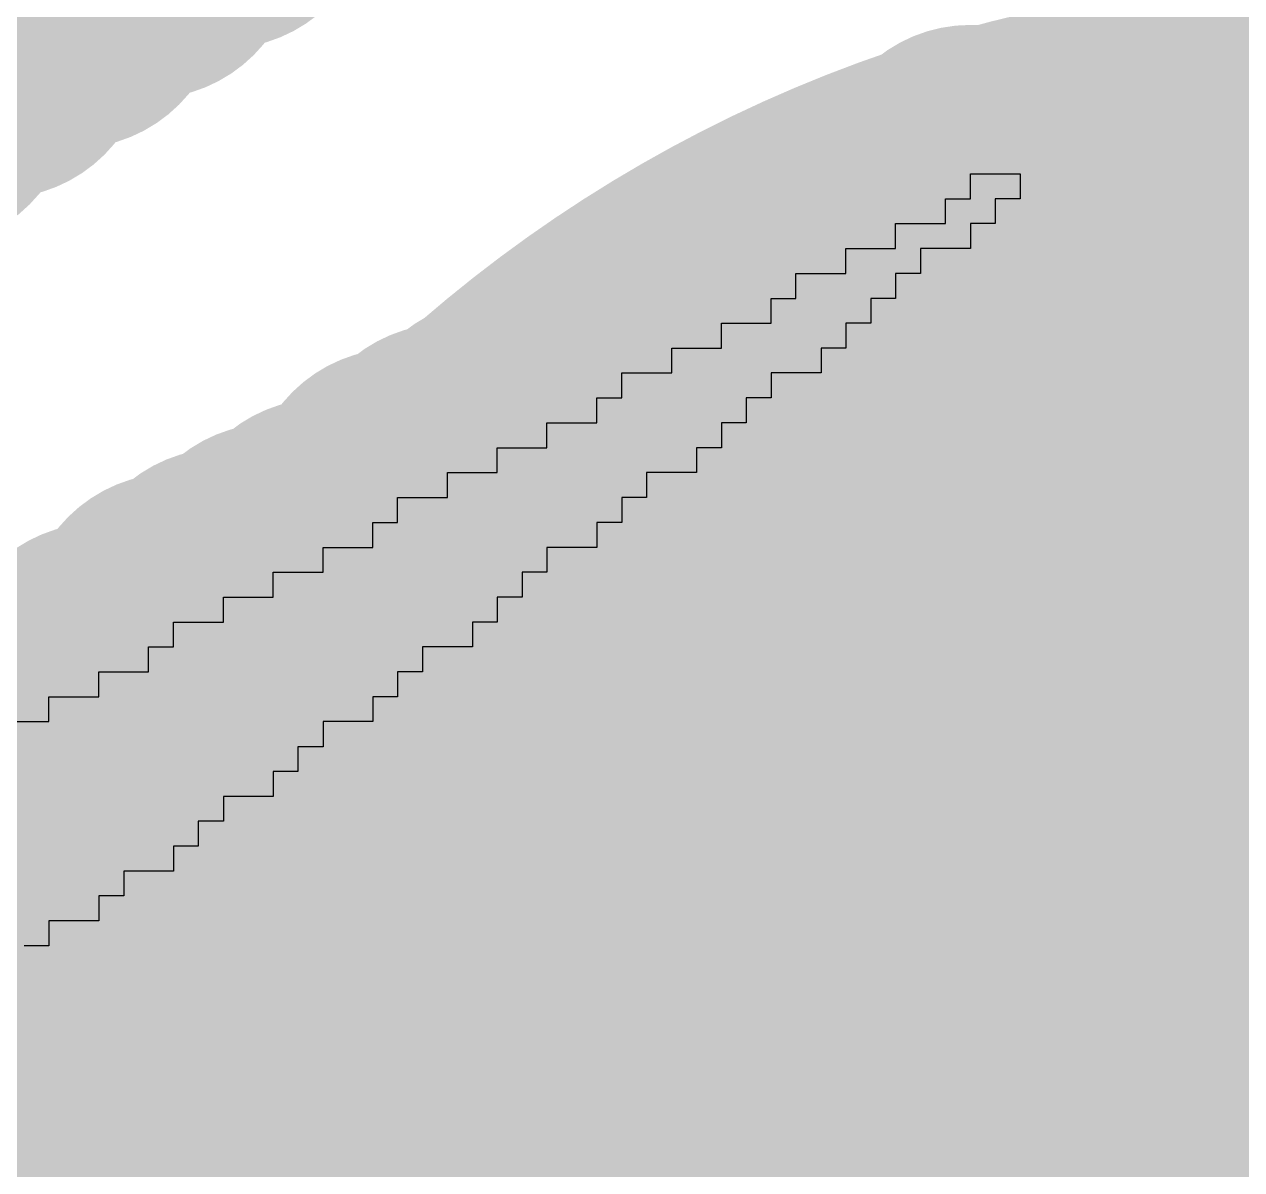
# Model space of a CAD drawing. Header units: inches. Extents: x -0.03 to 9.71, y 0.01 to 4.44.
# Drawn here: x 0.34322 to 0.36367, y 0.72474 to 0.74397 of the extents above; entities that cross this region are included whole.
import ezdxf

# ---------------------------------------------------------------- set-up
doc = ezdxf.new("R2010")
doc.units = ezdxf.units.IN
doc.header["$MEASUREMENT"] = 0
for name, color, linetype in [('Bottom Layer', 5, 'Continuous'), ('Drill Drawing', 1, 'Continuous'), ('Layer 1', 16, 'Continuous'), ('Layer 2', 76, 'Continuous'), ('Top Layer', 1, 'Continuous'), ('Top Overlay', 2, 'Continuous'), ('Via Holes', 16, 'Continuous')]:
    doc.layers.add(name, color=color, linetype=linetype)

msp = doc.modelspace()

# ---------------------------------------------------------------- hatches: boundary and pattern name
at = {"layer": 'Bottom Layer'}
h = msp.add_hatch(color=5, dxfattribs=at)
edge = h.paths.add_edge_path()
edge.add_arc((0.365354, 0.721142), 0.023622, 0, 360)
at = {"layer": 'Layer 1'}
h = msp.add_hatch(color=16, dxfattribs=at)
edge = h.paths.add_edge_path()
edge.add_arc((0.365354, 0.721142), 0.023622, 0, 360)
at = {"layer": 'Layer 2'}
h = msp.add_hatch(color=76, dxfattribs=at)
edge = h.paths.add_edge_path()
edge.add_arc((0.365354, 0.721142), 0.023622, 0, 360)
at = {"layer": 'Top Layer'}
h = msp.add_hatch(color=1, dxfattribs=at)
edge = h.paths.add_edge_path()
edge.add_arc((0.365354, 0.721142), 0.023622, 0, 360)
at = {"layer": 'Via Holes'}
h = msp.add_hatch(color=7, dxfattribs=at)
edge = h.paths.add_edge_path()
edge.add_arc((0.365354, 0.721142), 0.01378, 0, 360)

# ---------------------------------------------------------------- linework, layer by layer
at = {"layer": 'Drill Drawing'}
for points in [[(0.355354, 0.731142, 0.002, 0.002, 0), (0.375354, 0.731142, 0.002, 0.002, 0)], [(0.355354, 0.731142, 0.002, 0.002, 0), (0.365354, 0.711142, 0.002, 0.002, 0)]]:
    msp.add_lwpolyline(points, format="xyseb", dxfattribs=at)
msp.add_lwpolyline([(0.354854, 0.731142, 0.001, 0.001, 1), (0.355854, 0.731142, 0.001, 0.001, 1)], format="xyseb", close=True, dxfattribs=at)
msp.add_lwpolyline([(0.354854, 0.731142, 0.001, 0.001, 1), (0.355854, 0.731142, 0.001, 0.001, 1)], format="xyseb", close=True, dxfattribs=at)
at = {"layer": 'Top Overlay'}
for p, q in [((0.359111, 0.741047), (0.359111, 0.741465)), ((0.359111, 0.741465), (0.359945, 0.741465)), ((0.359945, 0.741465), (0.359945, 0.741047)), ((0.358693, 0.74063), (0.358693, 0.741047)), ((0.358693, 0.741047), (0.359111, 0.741047)), ((0.359945, 0.741047), (0.359528, 0.741047)), ((0.359528, 0.741047), (0.359528, 0.74063)), ((0.357855, 0.740213), (0.357855, 0.74063)), ((0.357855, 0.74063), (0.358693, 0.74063)), ((0.359528, 0.74063), (0.359111, 0.74063)), ((0.359111, 0.74063), (0.359111, 0.740213)), ((0.35702, 0.739791), (0.35702, 0.740213)), ((0.35702, 0.740213), (0.357855, 0.740213)), ((0.359111, 0.740213), (0.358276, 0.740213)), ((0.358276, 0.740213), (0.358276, 0.739791)), ((0.356181, 0.739374), (0.356181, 0.739791)), ((0.356181, 0.739791), (0.35702, 0.739791)), ((0.358276, 0.739791), (0.357855, 0.739791)), ((0.357855, 0.739791), (0.357855, 0.739374)), ((0.355764, 0.738957), (0.355764, 0.739374)), ((0.355764, 0.739374), (0.356181, 0.739374)), ((0.357855, 0.739374), (0.357437, 0.739374)), ((0.357437, 0.739374), (0.357437, 0.738957)), ((0.35493, 0.738539), (0.35493, 0.738957)), ((0.35493, 0.738957), (0.355764, 0.738957)), ((0.357437, 0.738957), (0.35702, 0.738957)), ((0.35702, 0.738957), (0.35702, 0.738539)), ((0.354095, 0.738122), (0.354095, 0.738539)), ((0.354095, 0.738539), (0.35493, 0.738539)), ((0.35702, 0.738539), (0.356603, 0.738539)), ((0.356603, 0.738539), (0.356603, 0.738122)), ((0.353256, 0.737701), (0.353256, 0.738122)), ((0.353256, 0.738122), (0.354095, 0.738122)), ((0.356603, 0.738122), (0.355764, 0.738122)), ((0.355764, 0.738122), (0.355764, 0.737701)), ((0.352839, 0.737283), (0.352839, 0.737701)), ((0.352839, 0.737701), (0.353256, 0.737701)), ((0.355764, 0.737701), (0.355347, 0.737701)), ((0.355347, 0.737701), (0.355347, 0.737283)), ((0.352, 0.736866), (0.352, 0.737283)), ((0.352, 0.737283), (0.352839, 0.737283)), ((0.355347, 0.737283), (0.35493, 0.737283)), ((0.35493, 0.737283), (0.35493, 0.736866)), ((0.351166, 0.736449), (0.351166, 0.736866)), ((0.351166, 0.736866), (0.352, 0.736866)), ((0.35493, 0.736866), (0.354512, 0.736866)), ((0.354512, 0.736866), (0.354512, 0.736449)), ((0.350331, 0.736032), (0.350331, 0.736449)), ((0.350331, 0.736449), (0.351166, 0.736449)), ((0.354512, 0.736449), (0.353674, 0.736449)), ((0.353674, 0.736449), (0.353674, 0.736032)), ((0.349492, 0.73561), (0.349492, 0.736032)), ((0.349492, 0.736032), (0.350331, 0.736032)), ((0.353674, 0.736032), (0.353256, 0.736032)), ((0.353256, 0.736032), (0.353256, 0.73561)), ((0.349075, 0.735193), (0.349075, 0.73561)), ((0.349075, 0.73561), (0.349492, 0.73561)), ((0.353256, 0.73561), (0.352839, 0.73561)), ((0.352839, 0.73561), (0.352839, 0.735193)), ((0.348241, 0.734776), (0.348241, 0.735193)), ((0.348241, 0.735193), (0.349075, 0.735193)), ((0.352839, 0.735193), (0.352, 0.735193)), ((0.352, 0.735193), (0.352, 0.734776)), ((0.347402, 0.734358), (0.347402, 0.734776)), ((0.347402, 0.734776), (0.348241, 0.734776)), ((0.352, 0.734776), (0.351583, 0.734776)), ((0.351583, 0.734776), (0.351583, 0.734358)), ((0.346567, 0.733937), (0.346567, 0.734358)), ((0.346567, 0.734358), (0.347402, 0.734358)), ((0.351583, 0.734358), (0.351166, 0.734358)), ((0.351166, 0.734358), (0.351166, 0.733937)), ((0.345729, 0.73352), (0.345729, 0.733937)), ((0.345729, 0.733937), (0.346567, 0.733937)), ((0.351166, 0.733937), (0.350748, 0.733937)), ((0.350748, 0.733937), (0.350748, 0.73352)), ((0.345311, 0.733102), (0.345311, 0.73352)), ((0.345311, 0.73352), (0.345729, 0.73352)), ((0.350748, 0.73352), (0.34991, 0.73352)), ((0.34991, 0.73352), (0.34991, 0.733102)), ((0.344477, 0.732685), (0.344477, 0.733102)), ((0.344477, 0.733102), (0.345311, 0.733102)), ((0.34991, 0.733102), (0.349492, 0.733102)), ((0.349492, 0.733102), (0.349492, 0.732685)), ((0.343638, 0.732268), (0.343638, 0.732685)), ((0.343638, 0.732685), (0.344477, 0.732685)), ((0.349492, 0.732685), (0.349075, 0.732685)), ((0.349075, 0.732685), (0.349075, 0.732268)), ((0.342803, 0.732268), (0.343638, 0.732268)), ((0.349075, 0.732268), (0.348241, 0.732268)), ((0.348241, 0.732268), (0.348241, 0.731846)), ((0.348241, 0.731846), (0.347819, 0.731846)), ((0.347819, 0.731846), (0.347819, 0.731429)), ((0.347819, 0.731429), (0.347402, 0.731429)), ((0.347402, 0.731429), (0.347402, 0.731012)), ((0.347402, 0.731012), (0.346567, 0.731012)), ((0.346567, 0.731012), (0.346567, 0.730595)), ((0.346567, 0.730595), (0.346146, 0.730595)), ((0.346146, 0.730595), (0.346146, 0.730177)), ((0.346146, 0.730177), (0.345729, 0.730177)), ((0.345729, 0.730177), (0.345729, 0.729756)), ((0.345729, 0.729756), (0.344894, 0.729756)), ((0.344894, 0.729756), (0.344894, 0.729339)), ((0.344894, 0.729339), (0.344477, 0.729339)), ((0.344477, 0.729339), (0.344477, 0.728921)), ((0.344477, 0.728921), (0.343638, 0.728921)), ((0.343638, 0.728921), (0.343638, 0.728504)), ((0.343638, 0.728504), (0.343221, 0.728504))]:
    msp.add_line(p, q, dxfattribs=at)
for points in [[(0.346567, 0.746067, 0.005, 0.005, 0), (0.346567, 0.746484, 0.005, 0.005, 0)], [(0.345729, 0.745646, 0.005, 0.005, 0), (0.345729, 0.746067, 0.005, 0.005, 0)], [(0.345729, 0.746067, 0.005, 0.005, 0), (0.346567, 0.746067, 0.005, 0.005, 0)], [(0.345311, 0.745228, 0.005, 0.005, 0), (0.345311, 0.745646, 0.005, 0.005, 0)], [(0.345311, 0.745646, 0.005, 0.005, 0), (0.345729, 0.745646, 0.005, 0.005, 0)], [(0.344477, 0.744811, 0.005, 0.005, 0), (0.344477, 0.745228, 0.005, 0.005, 0)], [(0.344477, 0.745228, 0.005, 0.005, 0), (0.345311, 0.745228, 0.005, 0.005, 0)], [(0.344056, 0.744394, 0.005, 0.005, 0), (0.344056, 0.744811, 0.005, 0.005, 0)], [(0.344056, 0.744811, 0.005, 0.005, 0), (0.344477, 0.744811, 0.005, 0.005, 0)], [(0.343221, 0.743973, 0.005, 0.005, 0), (0.343221, 0.744394, 0.005, 0.005, 0)], [(0.343221, 0.744394, 0.005, 0.005, 0), (0.344056, 0.744394, 0.005, 0.005, 0)], [(0.342803, 0.743973, 0.005, 0.005, 0), (0.343221, 0.743973, 0.005, 0.005, 0)], [(0.342803, 0.743555, 0.005, 0.005, 0), (0.342803, 0.743973, 0.005, 0.005, 0)], [(0.341965, 0.743138, 0.005, 0.005, 0), (0.341965, 0.743555, 0.005, 0.005, 0)], [(0.341965, 0.743555, 0.005, 0.005, 0), (0.342803, 0.743555, 0.005, 0.005, 0)], [(0.341548, 0.742721, 0.005, 0.005, 0), (0.341548, 0.743138, 0.005, 0.005, 0)], [(0.341548, 0.743138, 0.005, 0.005, 0), (0.341965, 0.743138, 0.005, 0.005, 0)], [(0.340713, 0.742721, 0.005, 0.005, 0), (0.341548, 0.742721, 0.005, 0.005, 0)], [(0.359111, 0.741047, 0.005, 0.005, 0), (0.359111, 0.741465, 0.005, 0.005, 0)], [(0.359111, 0.741465, 0.005, 0.005, 0), (0.359945, 0.741465, 0.005, 0.005, 0)], [(0.359945, 0.741047, 0.005, 0.005, 0), (0.359945, 0.741465, 0.005, 0.005, 0)], [(0.358693, 0.74063, 0.005, 0.005, 0), (0.358693, 0.741047, 0.005, 0.005, 0)], [(0.358693, 0.741047, 0.005, 0.005, 0), (0.359111, 0.741047, 0.005, 0.005, 0)], [(0.359528, 0.74063, 0.005, 0.005, 0), (0.359528, 0.741047, 0.005, 0.005, 0)], [(0.359528, 0.741047, 0.005, 0.005, 0), (0.359945, 0.741047, 0.005, 0.005, 0)], [(0.357855, 0.74063, 0.005, 0.005, 0), (0.358693, 0.74063, 0.005, 0.005, 0)], [(0.357855, 0.740213, 0.005, 0.005, 0), (0.357855, 0.74063, 0.005, 0.005, 0)], [(0.359111, 0.740213, 0.005, 0.005, 0), (0.359111, 0.74063, 0.005, 0.005, 0)], [(0.359111, 0.74063, 0.005, 0.005, 0), (0.359528, 0.74063, 0.005, 0.005, 0)], [(0.35702, 0.739791, 0.005, 0.005, 0), (0.35702, 0.740213, 0.005, 0.005, 0)], [(0.35702, 0.740213, 0.005, 0.005, 0), (0.357855, 0.740213, 0.005, 0.005, 0)], [(0.358276, 0.739791, 0.005, 0.005, 0), (0.358276, 0.740213, 0.005, 0.005, 0)], [(0.358276, 0.740213, 0.005, 0.005, 0), (0.359111, 0.740213, 0.005, 0.005, 0)], [(0.356181, 0.739791, 0.005, 0.005, 0), (0.35702, 0.739791, 0.005, 0.005, 0)], [(0.356181, 0.739374, 0.005, 0.005, 0), (0.356181, 0.739791, 0.005, 0.005, 0)], [(0.357855, 0.739374, 0.005, 0.005, 0), (0.357855, 0.739791, 0.005, 0.005, 0)], [(0.357855, 0.739791, 0.005, 0.005, 0), (0.358276, 0.739791, 0.005, 0.005, 0)], [(0.355764, 0.738957, 0.005, 0.005, 0), (0.355764, 0.739374, 0.005, 0.005, 0)], [(0.355764, 0.739374, 0.005, 0.005, 0), (0.356181, 0.739374, 0.005, 0.005, 0)], [(0.357437, 0.738957, 0.005, 0.005, 0), (0.357437, 0.739374, 0.005, 0.005, 0)], [(0.357437, 0.739374, 0.005, 0.005, 0), (0.357855, 0.739374, 0.005, 0.005, 0)], [(0.35493, 0.738957, 0.005, 0.005, 0), (0.355764, 0.738957, 0.005, 0.005, 0)], [(0.35493, 0.738539, 0.005, 0.005, 0), (0.35493, 0.738957, 0.005, 0.005, 0)], [(0.35702, 0.738957, 0.005, 0.005, 0), (0.357437, 0.738957, 0.005, 0.005, 0)], [(0.35702, 0.738539, 0.005, 0.005, 0), (0.35702, 0.738957, 0.005, 0.005, 0)], [(0.354095, 0.738539, 0.005, 0.005, 0), (0.35493, 0.738539, 0.005, 0.005, 0)], [(0.354095, 0.738122, 0.005, 0.005, 0), (0.354095, 0.738539, 0.005, 0.005, 0)], [(0.356603, 0.738539, 0.005, 0.005, 0), (0.35702, 0.738539, 0.005, 0.005, 0)], [(0.356603, 0.738122, 0.005, 0.005, 0), (0.356603, 0.738539, 0.005, 0.005, 0)], [(0.353256, 0.737701, 0.005, 0.005, 0), (0.353256, 0.738122, 0.005, 0.005, 0)], [(0.353256, 0.738122, 0.005, 0.005, 0), (0.354095, 0.738122, 0.005, 0.005, 0)], [(0.355764, 0.737701, 0.005, 0.005, 0), (0.355764, 0.738122, 0.005, 0.005, 0)], [(0.355764, 0.738122, 0.005, 0.005, 0), (0.356603, 0.738122, 0.005, 0.005, 0)], [(0.352839, 0.737283, 0.005, 0.005, 0), (0.352839, 0.737701, 0.005, 0.005, 0)], [(0.352839, 0.737701, 0.005, 0.005, 0), (0.353256, 0.737701, 0.005, 0.005, 0)], [(0.355347, 0.737283, 0.005, 0.005, 0), (0.355347, 0.737701, 0.005, 0.005, 0)], [(0.355347, 0.737701, 0.005, 0.005, 0), (0.355764, 0.737701, 0.005, 0.005, 0)], [(0.352, 0.737283, 0.005, 0.005, 0), (0.352839, 0.737283, 0.005, 0.005, 0)], [(0.352, 0.736866, 0.005, 0.005, 0), (0.352, 0.737283, 0.005, 0.005, 0)], [(0.35493, 0.737283, 0.005, 0.005, 0), (0.355347, 0.737283, 0.005, 0.005, 0)], [(0.35493, 0.736866, 0.005, 0.005, 0), (0.35493, 0.737283, 0.005, 0.005, 0)], [(0.351166, 0.736449, 0.005, 0.005, 0), (0.351166, 0.736866, 0.005, 0.005, 0)], [(0.351166, 0.736866, 0.005, 0.005, 0), (0.352, 0.736866, 0.005, 0.005, 0)], [(0.354512, 0.736449, 0.005, 0.005, 0), (0.354512, 0.736866, 0.005, 0.005, 0)], [(0.354512, 0.736866, 0.005, 0.005, 0), (0.35493, 0.736866, 0.005, 0.005, 0)], [(0.350331, 0.736032, 0.005, 0.005, 0), (0.350331, 0.736449, 0.005, 0.005, 0)], [(0.350331, 0.736449, 0.005, 0.005, 0), (0.351166, 0.736449, 0.005, 0.005, 0)], [(0.353674, 0.736032, 0.005, 0.005, 0), (0.353674, 0.736449, 0.005, 0.005, 0)], [(0.353674, 0.736449, 0.005, 0.005, 0), (0.354512, 0.736449, 0.005, 0.005, 0)], [(0.349492, 0.736032, 0.005, 0.005, 0), (0.350331, 0.736032, 0.005, 0.005, 0)], [(0.349492, 0.73561, 0.005, 0.005, 0), (0.349492, 0.736032, 0.005, 0.005, 0)], [(0.353256, 0.736032, 0.005, 0.005, 0), (0.353674, 0.736032, 0.005, 0.005, 0)], [(0.353256, 0.73561, 0.005, 0.005, 0), (0.353256, 0.736032, 0.005, 0.005, 0)], [(0.349075, 0.73561, 0.005, 0.005, 0), (0.349492, 0.73561, 0.005, 0.005, 0)], [(0.349075, 0.735193, 0.005, 0.005, 0), (0.349075, 0.73561, 0.005, 0.005, 0)], [(0.352839, 0.735193, 0.005, 0.005, 0), (0.352839, 0.73561, 0.005, 0.005, 0)], [(0.352839, 0.73561, 0.005, 0.005, 0), (0.353256, 0.73561, 0.005, 0.005, 0)], [(0.348241, 0.735193, 0.005, 0.005, 0), (0.349075, 0.735193, 0.005, 0.005, 0)], [(0.348241, 0.734776, 0.005, 0.005, 0), (0.348241, 0.735193, 0.005, 0.005, 0)], [(0.352, 0.735193, 0.005, 0.005, 0), (0.352839, 0.735193, 0.005, 0.005, 0)], [(0.352, 0.734776, 0.005, 0.005, 0), (0.352, 0.735193, 0.005, 0.005, 0)], [(0.347402, 0.734776, 0.005, 0.005, 0), (0.348241, 0.734776, 0.005, 0.005, 0)], [(0.347402, 0.734358, 0.005, 0.005, 0), (0.347402, 0.734776, 0.005, 0.005, 0)], [(0.351583, 0.734358, 0.005, 0.005, 0), (0.351583, 0.734776, 0.005, 0.005, 0)], [(0.351583, 0.734776, 0.005, 0.005, 0), (0.352, 0.734776, 0.005, 0.005, 0)], [(0.346567, 0.734358, 0.005, 0.005, 0), (0.347402, 0.734358, 0.005, 0.005, 0)], [(0.346567, 0.733937, 0.005, 0.005, 0), (0.346567, 0.734358, 0.005, 0.005, 0)], [(0.351166, 0.733937, 0.005, 0.005, 0), (0.351166, 0.734358, 0.005, 0.005, 0)], [(0.351166, 0.734358, 0.005, 0.005, 0), (0.351583, 0.734358, 0.005, 0.005, 0)], [(0.345729, 0.73352, 0.005, 0.005, 0), (0.345729, 0.733937, 0.005, 0.005, 0)], [(0.345729, 0.733937, 0.005, 0.005, 0), (0.346567, 0.733937, 0.005, 0.005, 0)], [(0.350748, 0.73352, 0.005, 0.005, 0), (0.350748, 0.733937, 0.005, 0.005, 0)], [(0.350748, 0.733937, 0.005, 0.005, 0), (0.351166, 0.733937, 0.005, 0.005, 0)], [(0.345311, 0.733102, 0.005, 0.005, 0), (0.345311, 0.73352, 0.005, 0.005, 0)], [(0.345311, 0.73352, 0.005, 0.005, 0), (0.345729, 0.73352, 0.005, 0.005, 0)], [(0.34991, 0.73352, 0.005, 0.005, 0), (0.350748, 0.73352, 0.005, 0.005, 0)], [(0.34991, 0.733102, 0.005, 0.005, 0), (0.34991, 0.73352, 0.005, 0.005, 0)], [(0.344477, 0.732685, 0.005, 0.005, 0), (0.344477, 0.733102, 0.005, 0.005, 0)], [(0.344477, 0.733102, 0.005, 0.005, 0), (0.345311, 0.733102, 0.005, 0.005, 0)], [(0.349492, 0.733102, 0.005, 0.005, 0), (0.34991, 0.733102, 0.005, 0.005, 0)], [(0.349492, 0.732685, 0.005, 0.005, 0), (0.349492, 0.733102, 0.005, 0.005, 0)], [(0.343638, 0.732685, 0.005, 0.005, 0), (0.344477, 0.732685, 0.005, 0.005, 0)], [(0.343638, 0.732268, 0.005, 0.005, 0), (0.343638, 0.732685, 0.005, 0.005, 0)], [(0.349075, 0.732268, 0.005, 0.005, 0), (0.349075, 0.732685, 0.005, 0.005, 0)], [(0.349075, 0.732685, 0.005, 0.005, 0), (0.349492, 0.732685, 0.005, 0.005, 0)], [(0.342803, 0.732268, 0.005, 0.005, 0), (0.343638, 0.732268, 0.005, 0.005, 0)], [(0.342803, 0.731846, 0.005, 0.005, 0), (0.342803, 0.732268, 0.005, 0.005, 0)], [(0.348241, 0.731846, 0.005, 0.005, 0), (0.348241, 0.732268, 0.005, 0.005, 0)], [(0.348241, 0.732268, 0.005, 0.005, 0), (0.349075, 0.732268, 0.005, 0.005, 0)], [(0.341965, 0.731429, 0.005, 0.005, 0), (0.341965, 0.731846, 0.005, 0.005, 0)], [(0.341965, 0.731846, 0.005, 0.005, 0), (0.342803, 0.731846, 0.005, 0.005, 0)], [(0.347819, 0.731429, 0.005, 0.005, 0), (0.347819, 0.731846, 0.005, 0.005, 0)], [(0.347819, 0.731846, 0.005, 0.005, 0), (0.348241, 0.731846, 0.005, 0.005, 0)], [(0.341548, 0.731012, 0.005, 0.005, 0), (0.341548, 0.731429, 0.005, 0.005, 0)], [(0.341548, 0.731429, 0.005, 0.005, 0), (0.341965, 0.731429, 0.005, 0.005, 0)], [(0.347402, 0.731012, 0.005, 0.005, 0), (0.347402, 0.731429, 0.005, 0.005, 0)], [(0.347402, 0.731429, 0.005, 0.005, 0), (0.347819, 0.731429, 0.005, 0.005, 0)], [(0.340713, 0.731012, 0.005, 0.005, 0), (0.341548, 0.731012, 0.005, 0.005, 0)], [(0.346567, 0.730595, 0.005, 0.005, 0), (0.346567, 0.731012, 0.005, 0.005, 0)], [(0.346567, 0.731012, 0.005, 0.005, 0), (0.347402, 0.731012, 0.005, 0.005, 0)], [(0.346146, 0.730595, 0.005, 0.005, 0), (0.346567, 0.730595, 0.005, 0.005, 0)], [(0.346146, 0.730177, 0.005, 0.005, 0), (0.346146, 0.730595, 0.005, 0.005, 0)], [(0.345729, 0.729756, 0.005, 0.005, 0), (0.345729, 0.730177, 0.005, 0.005, 0)], [(0.345729, 0.730177, 0.005, 0.005, 0), (0.346146, 0.730177, 0.005, 0.005, 0)], [(0.344894, 0.729339, 0.005, 0.005, 0), (0.344894, 0.729756, 0.005, 0.005, 0)], [(0.344894, 0.729756, 0.005, 0.005, 0), (0.345729, 0.729756, 0.005, 0.005, 0)], [(0.344477, 0.728921, 0.005, 0.005, 0), (0.344477, 0.729339, 0.005, 0.005, 0)], [(0.344477, 0.729339, 0.005, 0.005, 0), (0.344894, 0.729339, 0.005, 0.005, 0)], [(0.343638, 0.728921, 0.005, 0.005, 0), (0.344477, 0.728921, 0.005, 0.005, 0)], [(0.343638, 0.728504, 0.005, 0.005, 0), (0.343638, 0.728921, 0.005, 0.005, 0)], [(0.343221, 0.728083, 0.005, 0.005, 0), (0.343221, 0.728504, 0.005, 0.005, 0)], [(0.343221, 0.728504, 0.005, 0.005, 0), (0.343638, 0.728504, 0.005, 0.005, 0)], [(0.342803, 0.727665, 0.005, 0.005, 0), (0.342803, 0.728083, 0.005, 0.005, 0)], [(0.342803, 0.728083, 0.005, 0.005, 0), (0.343221, 0.728083, 0.005, 0.005, 0)], [(0.341965, 0.727665, 0.005, 0.005, 0), (0.342803, 0.727665, 0.005, 0.005, 0)], [(0.341965, 0.727248, 0.005, 0.005, 0), (0.341965, 0.727665, 0.005, 0.005, 0)], [(0.341548, 0.726831, 0.005, 0.005, 0), (0.341548, 0.727248, 0.005, 0.005, 0)], [(0.341548, 0.727248, 0.005, 0.005, 0), (0.341965, 0.727248, 0.005, 0.005, 0)], [(0.340713, 0.726831, 0.005, 0.005, 0), (0.341548, 0.726831, 0.005, 0.005, 0)]]:
    msp.add_lwpolyline(points, format="xyseb", dxfattribs=at)
for points in [[(0.344479, 0.746067, 0.0025, 0.0025, 1), (0.346979, 0.746067, 0.0025, 0.0025, 1)], [(0.344479, 0.746067, 0.0025, 0.0025, 1), (0.346979, 0.746067, 0.0025, 0.0025, 1)], [(0.345317, 0.746067, 0.0025, 0.0025, 1), (0.347817, 0.746067, 0.0025, 0.0025, 1)], [(0.345317, 0.746067, 0.0025, 0.0025, 1), (0.347817, 0.746067, 0.0025, 0.0025, 1)], [(0.344061, 0.745646, 0.0025, 0.0025, 1), (0.346561, 0.745646, 0.0025, 0.0025, 1)], [(0.344061, 0.745646, 0.0025, 0.0025, 1), (0.346561, 0.745646, 0.0025, 0.0025, 1)], [(0.344479, 0.745646, 0.0025, 0.0025, 1), (0.346979, 0.745646, 0.0025, 0.0025, 1)], [(0.344479, 0.745646, 0.0025, 0.0025, 1), (0.346979, 0.745646, 0.0025, 0.0025, 1)], [(0.343227, 0.745228, 0.0025, 0.0025, 1), (0.345727, 0.745228, 0.0025, 0.0025, 1)], [(0.343227, 0.745228, 0.0025, 0.0025, 1), (0.345727, 0.745228, 0.0025, 0.0025, 1)], [(0.344061, 0.745228, 0.0025, 0.0025, 1), (0.346561, 0.745228, 0.0025, 0.0025, 1)], [(0.344061, 0.745228, 0.0025, 0.0025, 1), (0.346561, 0.745228, 0.0025, 0.0025, 1)], [(0.342805, 0.744811, 0.0025, 0.0025, 1), (0.345305, 0.744811, 0.0025, 0.0025, 1)], [(0.342805, 0.744811, 0.0025, 0.0025, 1), (0.345305, 0.744811, 0.0025, 0.0025, 1)], [(0.343227, 0.744811, 0.0025, 0.0025, 1), (0.345727, 0.744811, 0.0025, 0.0025, 1)], [(0.343227, 0.744811, 0.0025, 0.0025, 1), (0.345727, 0.744811, 0.0025, 0.0025, 1)], [(0.341971, 0.744394, 0.0025, 0.0025, 1), (0.344471, 0.744394, 0.0025, 0.0025, 1)], [(0.341971, 0.744394, 0.0025, 0.0025, 1), (0.344471, 0.744394, 0.0025, 0.0025, 1)], [(0.342805, 0.744394, 0.0025, 0.0025, 1), (0.345305, 0.744394, 0.0025, 0.0025, 1)], [(0.342805, 0.744394, 0.0025, 0.0025, 1), (0.345305, 0.744394, 0.0025, 0.0025, 1)], [(0.341554, 0.743973, 0.0025, 0.0025, 1), (0.344054, 0.743973, 0.0025, 0.0025, 1)], [(0.341554, 0.743973, 0.0025, 0.0025, 1), (0.344054, 0.743973, 0.0025, 0.0025, 1)], [(0.341971, 0.743973, 0.0025, 0.0025, 1), (0.344471, 0.743973, 0.0025, 0.0025, 1)], [(0.341971, 0.743973, 0.0025, 0.0025, 1), (0.344471, 0.743973, 0.0025, 0.0025, 1)], [(0.340715, 0.743555, 0.0025, 0.0025, 1), (0.343215, 0.743555, 0.0025, 0.0025, 1)], [(0.340715, 0.743555, 0.0025, 0.0025, 1), (0.343215, 0.743555, 0.0025, 0.0025, 1)], [(0.341554, 0.743555, 0.0025, 0.0025, 1), (0.344054, 0.743555, 0.0025, 0.0025, 1)], [(0.341554, 0.743555, 0.0025, 0.0025, 1), (0.344054, 0.743555, 0.0025, 0.0025, 1)], [(0.340298, 0.743138, 0.0025, 0.0025, 1), (0.342798, 0.743138, 0.0025, 0.0025, 1)], [(0.340298, 0.743138, 0.0025, 0.0025, 1), (0.342798, 0.743138, 0.0025, 0.0025, 1)], [(0.340715, 0.743138, 0.0025, 0.0025, 1), (0.343215, 0.743138, 0.0025, 0.0025, 1)], [(0.340715, 0.743138, 0.0025, 0.0025, 1), (0.343215, 0.743138, 0.0025, 0.0025, 1)], [(0.340298, 0.742721, 0.0025, 0.0025, 1), (0.342798, 0.742721, 0.0025, 0.0025, 1)], [(0.340298, 0.742721, 0.0025, 0.0025, 1), (0.342798, 0.742721, 0.0025, 0.0025, 1)], [(0.357861, 0.741465, 0.0025, 0.0025, 1), (0.360361, 0.741465, 0.0025, 0.0025, 1)], [(0.357861, 0.741465, 0.0025, 0.0025, 1), (0.360361, 0.741465, 0.0025, 0.0025, 1)], [(0.358695, 0.741465, 0.0025, 0.0025, 1), (0.361195, 0.741465, 0.0025, 0.0025, 1)], [(0.358695, 0.741465, 0.0025, 0.0025, 1), (0.361195, 0.741465, 0.0025, 0.0025, 1)], [(0.357443, 0.741047, 0.0025, 0.0025, 1), (0.359943, 0.741047, 0.0025, 0.0025, 1)], [(0.357443, 0.741047, 0.0025, 0.0025, 1), (0.359943, 0.741047, 0.0025, 0.0025, 1)], [(0.357861, 0.741047, 0.0025, 0.0025, 1), (0.360361, 0.741047, 0.0025, 0.0025, 1)], [(0.357861, 0.741047, 0.0025, 0.0025, 1), (0.360361, 0.741047, 0.0025, 0.0025, 1)], [(0.358278, 0.741047, 0.0025, 0.0025, 1), (0.360778, 0.741047, 0.0025, 0.0025, 1)], [(0.358278, 0.741047, 0.0025, 0.0025, 1), (0.360778, 0.741047, 0.0025, 0.0025, 1)], [(0.358695, 0.741047, 0.0025, 0.0025, 1), (0.361195, 0.741047, 0.0025, 0.0025, 1)], [(0.358695, 0.741047, 0.0025, 0.0025, 1), (0.361195, 0.741047, 0.0025, 0.0025, 1)], [(0.356605, 0.74063, 0.0025, 0.0025, 1), (0.359105, 0.74063, 0.0025, 0.0025, 1)], [(0.356605, 0.74063, 0.0025, 0.0025, 1), (0.359105, 0.74063, 0.0025, 0.0025, 1)], [(0.357443, 0.74063, 0.0025, 0.0025, 1), (0.359943, 0.74063, 0.0025, 0.0025, 1)], [(0.357443, 0.74063, 0.0025, 0.0025, 1), (0.359943, 0.74063, 0.0025, 0.0025, 1)], [(0.357861, 0.74063, 0.0025, 0.0025, 1), (0.360361, 0.74063, 0.0025, 0.0025, 1)], [(0.357861, 0.74063, 0.0025, 0.0025, 1), (0.360361, 0.74063, 0.0025, 0.0025, 1)], [(0.358278, 0.74063, 0.0025, 0.0025, 1), (0.360778, 0.74063, 0.0025, 0.0025, 1)], [(0.358278, 0.74063, 0.0025, 0.0025, 1), (0.360778, 0.74063, 0.0025, 0.0025, 1)], [(0.35577, 0.740213, 0.0025, 0.0025, 1), (0.35827, 0.740213, 0.0025, 0.0025, 1)], [(0.35577, 0.740213, 0.0025, 0.0025, 1), (0.35827, 0.740213, 0.0025, 0.0025, 1)], [(0.356605, 0.740213, 0.0025, 0.0025, 1), (0.359105, 0.740213, 0.0025, 0.0025, 1)], [(0.356605, 0.740213, 0.0025, 0.0025, 1), (0.359105, 0.740213, 0.0025, 0.0025, 1)], [(0.357026, 0.740213, 0.0025, 0.0025, 1), (0.359526, 0.740213, 0.0025, 0.0025, 1)], [(0.357026, 0.740213, 0.0025, 0.0025, 1), (0.359526, 0.740213, 0.0025, 0.0025, 1)], [(0.357861, 0.740213, 0.0025, 0.0025, 1), (0.360361, 0.740213, 0.0025, 0.0025, 1)], [(0.357861, 0.740213, 0.0025, 0.0025, 1), (0.360361, 0.740213, 0.0025, 0.0025, 1)], [(0.354932, 0.739791, 0.0025, 0.0025, 1), (0.357432, 0.739791, 0.0025, 0.0025, 1)], [(0.354932, 0.739791, 0.0025, 0.0025, 1), (0.357432, 0.739791, 0.0025, 0.0025, 1)], [(0.35577, 0.739791, 0.0025, 0.0025, 1), (0.35827, 0.739791, 0.0025, 0.0025, 1)], [(0.35577, 0.739791, 0.0025, 0.0025, 1), (0.35827, 0.739791, 0.0025, 0.0025, 1)], [(0.356605, 0.739791, 0.0025, 0.0025, 1), (0.359105, 0.739791, 0.0025, 0.0025, 1)], [(0.356605, 0.739791, 0.0025, 0.0025, 1), (0.359105, 0.739791, 0.0025, 0.0025, 1)], [(0.357026, 0.739791, 0.0025, 0.0025, 1), (0.359526, 0.739791, 0.0025, 0.0025, 1)], [(0.357026, 0.739791, 0.0025, 0.0025, 1), (0.359526, 0.739791, 0.0025, 0.0025, 1)], [(0.354514, 0.739374, 0.0025, 0.0025, 1), (0.357014, 0.739374, 0.0025, 0.0025, 1)], [(0.354514, 0.739374, 0.0025, 0.0025, 1), (0.357014, 0.739374, 0.0025, 0.0025, 1)], [(0.354932, 0.739374, 0.0025, 0.0025, 1), (0.357432, 0.739374, 0.0025, 0.0025, 1)], [(0.354932, 0.739374, 0.0025, 0.0025, 1), (0.357432, 0.739374, 0.0025, 0.0025, 1)], [(0.356187, 0.739374, 0.0025, 0.0025, 1), (0.358687, 0.739374, 0.0025, 0.0025, 1)], [(0.356187, 0.739374, 0.0025, 0.0025, 1), (0.358687, 0.739374, 0.0025, 0.0025, 1)], [(0.356605, 0.739374, 0.0025, 0.0025, 1), (0.359105, 0.739374, 0.0025, 0.0025, 1)], [(0.356605, 0.739374, 0.0025, 0.0025, 1), (0.359105, 0.739374, 0.0025, 0.0025, 1)], [(0.353679, 0.738957, 0.0025, 0.0025, 1), (0.356179, 0.738957, 0.0025, 0.0025, 1)], [(0.353679, 0.738957, 0.0025, 0.0025, 1), (0.356179, 0.738957, 0.0025, 0.0025, 1)], [(0.354514, 0.738957, 0.0025, 0.0025, 1), (0.357014, 0.738957, 0.0025, 0.0025, 1)], [(0.354514, 0.738957, 0.0025, 0.0025, 1), (0.357014, 0.738957, 0.0025, 0.0025, 1)], [(0.35577, 0.738957, 0.0025, 0.0025, 1), (0.35827, 0.738957, 0.0025, 0.0025, 1)], [(0.35577, 0.738957, 0.0025, 0.0025, 1), (0.35827, 0.738957, 0.0025, 0.0025, 1)], [(0.356187, 0.738957, 0.0025, 0.0025, 1), (0.358687, 0.738957, 0.0025, 0.0025, 1)], [(0.356187, 0.738957, 0.0025, 0.0025, 1), (0.358687, 0.738957, 0.0025, 0.0025, 1)], [(0.352845, 0.738539, 0.0025, 0.0025, 1), (0.355345, 0.738539, 0.0025, 0.0025, 1)], [(0.352845, 0.738539, 0.0025, 0.0025, 1), (0.355345, 0.738539, 0.0025, 0.0025, 1)], [(0.353679, 0.738539, 0.0025, 0.0025, 1), (0.356179, 0.738539, 0.0025, 0.0025, 1)], [(0.353679, 0.738539, 0.0025, 0.0025, 1), (0.356179, 0.738539, 0.0025, 0.0025, 1)], [(0.355353, 0.738539, 0.0025, 0.0025, 1), (0.357853, 0.738539, 0.0025, 0.0025, 1)], [(0.355353, 0.738539, 0.0025, 0.0025, 1), (0.357853, 0.738539, 0.0025, 0.0025, 1)], [(0.35577, 0.738539, 0.0025, 0.0025, 1), (0.35827, 0.738539, 0.0025, 0.0025, 1)], [(0.35577, 0.738539, 0.0025, 0.0025, 1), (0.35827, 0.738539, 0.0025, 0.0025, 1)], [(0.352006, 0.738122, 0.0025, 0.0025, 1), (0.354506, 0.738122, 0.0025, 0.0025, 1)], [(0.352006, 0.738122, 0.0025, 0.0025, 1), (0.354506, 0.738122, 0.0025, 0.0025, 1)], [(0.352845, 0.738122, 0.0025, 0.0025, 1), (0.355345, 0.738122, 0.0025, 0.0025, 1)], [(0.352845, 0.738122, 0.0025, 0.0025, 1), (0.355345, 0.738122, 0.0025, 0.0025, 1)], [(0.354514, 0.738122, 0.0025, 0.0025, 1), (0.357014, 0.738122, 0.0025, 0.0025, 1)], [(0.354514, 0.738122, 0.0025, 0.0025, 1), (0.357014, 0.738122, 0.0025, 0.0025, 1)], [(0.355353, 0.738122, 0.0025, 0.0025, 1), (0.357853, 0.738122, 0.0025, 0.0025, 1)], [(0.355353, 0.738122, 0.0025, 0.0025, 1), (0.357853, 0.738122, 0.0025, 0.0025, 1)], [(0.351589, 0.737701, 0.0025, 0.0025, 1), (0.354089, 0.737701, 0.0025, 0.0025, 1)], [(0.351589, 0.737701, 0.0025, 0.0025, 1), (0.354089, 0.737701, 0.0025, 0.0025, 1)], [(0.352006, 0.737701, 0.0025, 0.0025, 1), (0.354506, 0.737701, 0.0025, 0.0025, 1)], [(0.352006, 0.737701, 0.0025, 0.0025, 1), (0.354506, 0.737701, 0.0025, 0.0025, 1)], [(0.354097, 0.737701, 0.0025, 0.0025, 1), (0.356597, 0.737701, 0.0025, 0.0025, 1)], [(0.354097, 0.737701, 0.0025, 0.0025, 1), (0.356597, 0.737701, 0.0025, 0.0025, 1)], [(0.354514, 0.737701, 0.0025, 0.0025, 1), (0.357014, 0.737701, 0.0025, 0.0025, 1)], [(0.354514, 0.737701, 0.0025, 0.0025, 1), (0.357014, 0.737701, 0.0025, 0.0025, 1)], [(0.35075, 0.737283, 0.0025, 0.0025, 1), (0.35325, 0.737283, 0.0025, 0.0025, 1)], [(0.35075, 0.737283, 0.0025, 0.0025, 1), (0.35325, 0.737283, 0.0025, 0.0025, 1)], [(0.351589, 0.737283, 0.0025, 0.0025, 1), (0.354089, 0.737283, 0.0025, 0.0025, 1)], [(0.351589, 0.737283, 0.0025, 0.0025, 1), (0.354089, 0.737283, 0.0025, 0.0025, 1)], [(0.353679, 0.737283, 0.0025, 0.0025, 1), (0.356179, 0.737283, 0.0025, 0.0025, 1)], [(0.353679, 0.737283, 0.0025, 0.0025, 1), (0.356179, 0.737283, 0.0025, 0.0025, 1)], [(0.354097, 0.737283, 0.0025, 0.0025, 1), (0.356597, 0.737283, 0.0025, 0.0025, 1)], [(0.354097, 0.737283, 0.0025, 0.0025, 1), (0.356597, 0.737283, 0.0025, 0.0025, 1)], [(0.349916, 0.736866, 0.0025, 0.0025, 1), (0.352416, 0.736866, 0.0025, 0.0025, 1)], [(0.349916, 0.736866, 0.0025, 0.0025, 1), (0.352416, 0.736866, 0.0025, 0.0025, 1)], [(0.35075, 0.736866, 0.0025, 0.0025, 1), (0.35325, 0.736866, 0.0025, 0.0025, 1)], [(0.35075, 0.736866, 0.0025, 0.0025, 1), (0.35325, 0.736866, 0.0025, 0.0025, 1)], [(0.353262, 0.736866, 0.0025, 0.0025, 1), (0.355762, 0.736866, 0.0025, 0.0025, 1)], [(0.353262, 0.736866, 0.0025, 0.0025, 1), (0.355762, 0.736866, 0.0025, 0.0025, 1)], [(0.353679, 0.736866, 0.0025, 0.0025, 1), (0.356179, 0.736866, 0.0025, 0.0025, 1)], [(0.353679, 0.736866, 0.0025, 0.0025, 1), (0.356179, 0.736866, 0.0025, 0.0025, 1)], [(0.349081, 0.736449, 0.0025, 0.0025, 1), (0.351581, 0.736449, 0.0025, 0.0025, 1)], [(0.349081, 0.736449, 0.0025, 0.0025, 1), (0.351581, 0.736449, 0.0025, 0.0025, 1)], [(0.349916, 0.736449, 0.0025, 0.0025, 1), (0.352416, 0.736449, 0.0025, 0.0025, 1)], [(0.349916, 0.736449, 0.0025, 0.0025, 1), (0.352416, 0.736449, 0.0025, 0.0025, 1)], [(0.352424, 0.736449, 0.0025, 0.0025, 1), (0.354924, 0.736449, 0.0025, 0.0025, 1)], [(0.352424, 0.736449, 0.0025, 0.0025, 1), (0.354924, 0.736449, 0.0025, 0.0025, 1)], [(0.353262, 0.736449, 0.0025, 0.0025, 1), (0.355762, 0.736449, 0.0025, 0.0025, 1)], [(0.353262, 0.736449, 0.0025, 0.0025, 1), (0.355762, 0.736449, 0.0025, 0.0025, 1)], [(0.348243, 0.736032, 0.0025, 0.0025, 1), (0.350743, 0.736032, 0.0025, 0.0025, 1)], [(0.348243, 0.736032, 0.0025, 0.0025, 1), (0.350743, 0.736032, 0.0025, 0.0025, 1)], [(0.349081, 0.736032, 0.0025, 0.0025, 1), (0.351581, 0.736032, 0.0025, 0.0025, 1)], [(0.349081, 0.736032, 0.0025, 0.0025, 1), (0.351581, 0.736032, 0.0025, 0.0025, 1)], [(0.352006, 0.736032, 0.0025, 0.0025, 1), (0.354506, 0.736032, 0.0025, 0.0025, 1)], [(0.352006, 0.736032, 0.0025, 0.0025, 1), (0.354506, 0.736032, 0.0025, 0.0025, 1)], [(0.352424, 0.736032, 0.0025, 0.0025, 1), (0.354924, 0.736032, 0.0025, 0.0025, 1)], [(0.352424, 0.736032, 0.0025, 0.0025, 1), (0.354924, 0.736032, 0.0025, 0.0025, 1)], [(0.347825, 0.73561, 0.0025, 0.0025, 1), (0.350325, 0.73561, 0.0025, 0.0025, 1)], [(0.347825, 0.73561, 0.0025, 0.0025, 1), (0.350325, 0.73561, 0.0025, 0.0025, 1)], [(0.348243, 0.73561, 0.0025, 0.0025, 1), (0.350743, 0.73561, 0.0025, 0.0025, 1)], [(0.348243, 0.73561, 0.0025, 0.0025, 1), (0.350743, 0.73561, 0.0025, 0.0025, 1)], [(0.351589, 0.73561, 0.0025, 0.0025, 1), (0.354089, 0.73561, 0.0025, 0.0025, 1)], [(0.351589, 0.73561, 0.0025, 0.0025, 1), (0.354089, 0.73561, 0.0025, 0.0025, 1)], [(0.352006, 0.73561, 0.0025, 0.0025, 1), (0.354506, 0.73561, 0.0025, 0.0025, 1)], [(0.352006, 0.73561, 0.0025, 0.0025, 1), (0.354506, 0.73561, 0.0025, 0.0025, 1)], [(0.34699, 0.735193, 0.0025, 0.0025, 1), (0.34949, 0.735193, 0.0025, 0.0025, 1)], [(0.34699, 0.735193, 0.0025, 0.0025, 1), (0.34949, 0.735193, 0.0025, 0.0025, 1)], [(0.347825, 0.735193, 0.0025, 0.0025, 1), (0.350325, 0.735193, 0.0025, 0.0025, 1)], [(0.347825, 0.735193, 0.0025, 0.0025, 1), (0.350325, 0.735193, 0.0025, 0.0025, 1)], [(0.35075, 0.735193, 0.0025, 0.0025, 1), (0.35325, 0.735193, 0.0025, 0.0025, 1)], [(0.35075, 0.735193, 0.0025, 0.0025, 1), (0.35325, 0.735193, 0.0025, 0.0025, 1)], [(0.351589, 0.735193, 0.0025, 0.0025, 1), (0.354089, 0.735193, 0.0025, 0.0025, 1)], [(0.351589, 0.735193, 0.0025, 0.0025, 1), (0.354089, 0.735193, 0.0025, 0.0025, 1)], [(0.346152, 0.734776, 0.0025, 0.0025, 1), (0.348652, 0.734776, 0.0025, 0.0025, 1)], [(0.346152, 0.734776, 0.0025, 0.0025, 1), (0.348652, 0.734776, 0.0025, 0.0025, 1)], [(0.34699, 0.734776, 0.0025, 0.0025, 1), (0.34949, 0.734776, 0.0025, 0.0025, 1)], [(0.34699, 0.734776, 0.0025, 0.0025, 1), (0.34949, 0.734776, 0.0025, 0.0025, 1)], [(0.350333, 0.734776, 0.0025, 0.0025, 1), (0.352833, 0.734776, 0.0025, 0.0025, 1)], [(0.350333, 0.734776, 0.0025, 0.0025, 1), (0.352833, 0.734776, 0.0025, 0.0025, 1)], [(0.35075, 0.734776, 0.0025, 0.0025, 1), (0.35325, 0.734776, 0.0025, 0.0025, 1)], [(0.35075, 0.734776, 0.0025, 0.0025, 1), (0.35325, 0.734776, 0.0025, 0.0025, 1)], [(0.345317, 0.734358, 0.0025, 0.0025, 1), (0.347817, 0.734358, 0.0025, 0.0025, 1)], [(0.345317, 0.734358, 0.0025, 0.0025, 1), (0.347817, 0.734358, 0.0025, 0.0025, 1)], [(0.346152, 0.734358, 0.0025, 0.0025, 1), (0.348652, 0.734358, 0.0025, 0.0025, 1)], [(0.346152, 0.734358, 0.0025, 0.0025, 1), (0.348652, 0.734358, 0.0025, 0.0025, 1)], [(0.349916, 0.734358, 0.0025, 0.0025, 1), (0.352416, 0.734358, 0.0025, 0.0025, 1)], [(0.349916, 0.734358, 0.0025, 0.0025, 1), (0.352416, 0.734358, 0.0025, 0.0025, 1)], [(0.350333, 0.734358, 0.0025, 0.0025, 1), (0.352833, 0.734358, 0.0025, 0.0025, 1)], [(0.350333, 0.734358, 0.0025, 0.0025, 1), (0.352833, 0.734358, 0.0025, 0.0025, 1)], [(0.344479, 0.733937, 0.0025, 0.0025, 1), (0.346979, 0.733937, 0.0025, 0.0025, 1)], [(0.344479, 0.733937, 0.0025, 0.0025, 1), (0.346979, 0.733937, 0.0025, 0.0025, 1)], [(0.345317, 0.733937, 0.0025, 0.0025, 1), (0.347817, 0.733937, 0.0025, 0.0025, 1)], [(0.345317, 0.733937, 0.0025, 0.0025, 1), (0.347817, 0.733937, 0.0025, 0.0025, 1)], [(0.349498, 0.733937, 0.0025, 0.0025, 1), (0.351998, 0.733937, 0.0025, 0.0025, 1)], [(0.349498, 0.733937, 0.0025, 0.0025, 1), (0.351998, 0.733937, 0.0025, 0.0025, 1)], [(0.349916, 0.733937, 0.0025, 0.0025, 1), (0.352416, 0.733937, 0.0025, 0.0025, 1)], [(0.349916, 0.733937, 0.0025, 0.0025, 1), (0.352416, 0.733937, 0.0025, 0.0025, 1)], [(0.344061, 0.73352, 0.0025, 0.0025, 1), (0.346561, 0.73352, 0.0025, 0.0025, 1)], [(0.344061, 0.73352, 0.0025, 0.0025, 1), (0.346561, 0.73352, 0.0025, 0.0025, 1)], [(0.344479, 0.73352, 0.0025, 0.0025, 1), (0.346979, 0.73352, 0.0025, 0.0025, 1)], [(0.344479, 0.73352, 0.0025, 0.0025, 1), (0.346979, 0.73352, 0.0025, 0.0025, 1)], [(0.34866, 0.73352, 0.0025, 0.0025, 1), (0.35116, 0.73352, 0.0025, 0.0025, 1)], [(0.34866, 0.73352, 0.0025, 0.0025, 1), (0.35116, 0.73352, 0.0025, 0.0025, 1)], [(0.349498, 0.73352, 0.0025, 0.0025, 1), (0.351998, 0.73352, 0.0025, 0.0025, 1)], [(0.349498, 0.73352, 0.0025, 0.0025, 1), (0.351998, 0.73352, 0.0025, 0.0025, 1)], [(0.343227, 0.733102, 0.0025, 0.0025, 1), (0.345727, 0.733102, 0.0025, 0.0025, 1)], [(0.343227, 0.733102, 0.0025, 0.0025, 1), (0.345727, 0.733102, 0.0025, 0.0025, 1)], [(0.344061, 0.733102, 0.0025, 0.0025, 1), (0.346561, 0.733102, 0.0025, 0.0025, 1)], [(0.344061, 0.733102, 0.0025, 0.0025, 1), (0.346561, 0.733102, 0.0025, 0.0025, 1)], [(0.348243, 0.733102, 0.0025, 0.0025, 1), (0.350743, 0.733102, 0.0025, 0.0025, 1)], [(0.348243, 0.733102, 0.0025, 0.0025, 1), (0.350743, 0.733102, 0.0025, 0.0025, 1)], [(0.34866, 0.733102, 0.0025, 0.0025, 1), (0.35116, 0.733102, 0.0025, 0.0025, 1)], [(0.34866, 0.733102, 0.0025, 0.0025, 1), (0.35116, 0.733102, 0.0025, 0.0025, 1)], [(0.342388, 0.732685, 0.0025, 0.0025, 1), (0.344888, 0.732685, 0.0025, 0.0025, 1)], [(0.342388, 0.732685, 0.0025, 0.0025, 1), (0.344888, 0.732685, 0.0025, 0.0025, 1)], [(0.343227, 0.732685, 0.0025, 0.0025, 1), (0.345727, 0.732685, 0.0025, 0.0025, 1)], [(0.343227, 0.732685, 0.0025, 0.0025, 1), (0.345727, 0.732685, 0.0025, 0.0025, 1)], [(0.347825, 0.732685, 0.0025, 0.0025, 1), (0.350325, 0.732685, 0.0025, 0.0025, 1)], [(0.347825, 0.732685, 0.0025, 0.0025, 1), (0.350325, 0.732685, 0.0025, 0.0025, 1)], [(0.348243, 0.732685, 0.0025, 0.0025, 1), (0.350743, 0.732685, 0.0025, 0.0025, 1)], [(0.348243, 0.732685, 0.0025, 0.0025, 1), (0.350743, 0.732685, 0.0025, 0.0025, 1)], [(0.341554, 0.732268, 0.0025, 0.0025, 1), (0.344054, 0.732268, 0.0025, 0.0025, 1)], [(0.341554, 0.732268, 0.0025, 0.0025, 1), (0.344054, 0.732268, 0.0025, 0.0025, 1)], [(0.342388, 0.732268, 0.0025, 0.0025, 1), (0.344888, 0.732268, 0.0025, 0.0025, 1)], [(0.342388, 0.732268, 0.0025, 0.0025, 1), (0.344888, 0.732268, 0.0025, 0.0025, 1)], [(0.34699, 0.732268, 0.0025, 0.0025, 1), (0.34949, 0.732268, 0.0025, 0.0025, 1)], [(0.34699, 0.732268, 0.0025, 0.0025, 1), (0.34949, 0.732268, 0.0025, 0.0025, 1)], [(0.347825, 0.732268, 0.0025, 0.0025, 1), (0.350325, 0.732268, 0.0025, 0.0025, 1)], [(0.347825, 0.732268, 0.0025, 0.0025, 1), (0.350325, 0.732268, 0.0025, 0.0025, 1)], [(0.340715, 0.731846, 0.0025, 0.0025, 1), (0.343215, 0.731846, 0.0025, 0.0025, 1)], [(0.340715, 0.731846, 0.0025, 0.0025, 1), (0.343215, 0.731846, 0.0025, 0.0025, 1)], [(0.341554, 0.731846, 0.0025, 0.0025, 1), (0.344054, 0.731846, 0.0025, 0.0025, 1)], [(0.341554, 0.731846, 0.0025, 0.0025, 1), (0.344054, 0.731846, 0.0025, 0.0025, 1)], [(0.346569, 0.731846, 0.0025, 0.0025, 1), (0.349069, 0.731846, 0.0025, 0.0025, 1)], [(0.346569, 0.731846, 0.0025, 0.0025, 1), (0.349069, 0.731846, 0.0025, 0.0025, 1)], [(0.34699, 0.731846, 0.0025, 0.0025, 1), (0.34949, 0.731846, 0.0025, 0.0025, 1)], [(0.34699, 0.731846, 0.0025, 0.0025, 1), (0.34949, 0.731846, 0.0025, 0.0025, 1)], [(0.340298, 0.731429, 0.0025, 0.0025, 1), (0.342798, 0.731429, 0.0025, 0.0025, 1)], [(0.340298, 0.731429, 0.0025, 0.0025, 1), (0.342798, 0.731429, 0.0025, 0.0025, 1)], [(0.340715, 0.731429, 0.0025, 0.0025, 1), (0.343215, 0.731429, 0.0025, 0.0025, 1)], [(0.340715, 0.731429, 0.0025, 0.0025, 1), (0.343215, 0.731429, 0.0025, 0.0025, 1)], [(0.346152, 0.731429, 0.0025, 0.0025, 1), (0.348652, 0.731429, 0.0025, 0.0025, 1)], [(0.346152, 0.731429, 0.0025, 0.0025, 1), (0.348652, 0.731429, 0.0025, 0.0025, 1)], [(0.346569, 0.731429, 0.0025, 0.0025, 1), (0.349069, 0.731429, 0.0025, 0.0025, 1)], [(0.346569, 0.731429, 0.0025, 0.0025, 1), (0.349069, 0.731429, 0.0025, 0.0025, 1)], [(0.340298, 0.731012, 0.0025, 0.0025, 1), (0.342798, 0.731012, 0.0025, 0.0025, 1)], [(0.340298, 0.731012, 0.0025, 0.0025, 1), (0.342798, 0.731012, 0.0025, 0.0025, 1)], [(0.345317, 0.731012, 0.0025, 0.0025, 1), (0.347817, 0.731012, 0.0025, 0.0025, 1)], [(0.345317, 0.731012, 0.0025, 0.0025, 1), (0.347817, 0.731012, 0.0025, 0.0025, 1)], [(0.346152, 0.731012, 0.0025, 0.0025, 1), (0.348652, 0.731012, 0.0025, 0.0025, 1)], [(0.346152, 0.731012, 0.0025, 0.0025, 1), (0.348652, 0.731012, 0.0025, 0.0025, 1)], [(0.344896, 0.730595, 0.0025, 0.0025, 1), (0.347396, 0.730595, 0.0025, 0.0025, 1)], [(0.344896, 0.730595, 0.0025, 0.0025, 1), (0.347396, 0.730595, 0.0025, 0.0025, 1)], [(0.345317, 0.730595, 0.0025, 0.0025, 1), (0.347817, 0.730595, 0.0025, 0.0025, 1)], [(0.345317, 0.730595, 0.0025, 0.0025, 1), (0.347817, 0.730595, 0.0025, 0.0025, 1)], [(0.344479, 0.730177, 0.0025, 0.0025, 1), (0.346979, 0.730177, 0.0025, 0.0025, 1)], [(0.344479, 0.730177, 0.0025, 0.0025, 1), (0.346979, 0.730177, 0.0025, 0.0025, 1)], [(0.344896, 0.730177, 0.0025, 0.0025, 1), (0.347396, 0.730177, 0.0025, 0.0025, 1)], [(0.344896, 0.730177, 0.0025, 0.0025, 1), (0.347396, 0.730177, 0.0025, 0.0025, 1)], [(0.343644, 0.729756, 0.0025, 0.0025, 1), (0.346144, 0.729756, 0.0025, 0.0025, 1)], [(0.343644, 0.729756, 0.0025, 0.0025, 1), (0.346144, 0.729756, 0.0025, 0.0025, 1)], [(0.344479, 0.729756, 0.0025, 0.0025, 1), (0.346979, 0.729756, 0.0025, 0.0025, 1)], [(0.344479, 0.729756, 0.0025, 0.0025, 1), (0.346979, 0.729756, 0.0025, 0.0025, 1)], [(0.343227, 0.729339, 0.0025, 0.0025, 1), (0.345727, 0.729339, 0.0025, 0.0025, 1)], [(0.343227, 0.729339, 0.0025, 0.0025, 1), (0.345727, 0.729339, 0.0025, 0.0025, 1)], [(0.343644, 0.729339, 0.0025, 0.0025, 1), (0.346144, 0.729339, 0.0025, 0.0025, 1)], [(0.343644, 0.729339, 0.0025, 0.0025, 1), (0.346144, 0.729339, 0.0025, 0.0025, 1)], [(0.342388, 0.728921, 0.0025, 0.0025, 1), (0.344888, 0.728921, 0.0025, 0.0025, 1)], [(0.342388, 0.728921, 0.0025, 0.0025, 1), (0.344888, 0.728921, 0.0025, 0.0025, 1)], [(0.343227, 0.728921, 0.0025, 0.0025, 1), (0.345727, 0.728921, 0.0025, 0.0025, 1)], [(0.343227, 0.728921, 0.0025, 0.0025, 1), (0.345727, 0.728921, 0.0025, 0.0025, 1)], [(0.341971, 0.728504, 0.0025, 0.0025, 1), (0.344471, 0.728504, 0.0025, 0.0025, 1)], [(0.341971, 0.728504, 0.0025, 0.0025, 1), (0.344471, 0.728504, 0.0025, 0.0025, 1)], [(0.342388, 0.728504, 0.0025, 0.0025, 1), (0.344888, 0.728504, 0.0025, 0.0025, 1)], [(0.342388, 0.728504, 0.0025, 0.0025, 1), (0.344888, 0.728504, 0.0025, 0.0025, 1)], [(0.341554, 0.728083, 0.0025, 0.0025, 1), (0.344054, 0.728083, 0.0025, 0.0025, 1)], [(0.341554, 0.728083, 0.0025, 0.0025, 1), (0.344054, 0.728083, 0.0025, 0.0025, 1)], [(0.341971, 0.728083, 0.0025, 0.0025, 1), (0.344471, 0.728083, 0.0025, 0.0025, 1)], [(0.341971, 0.728083, 0.0025, 0.0025, 1), (0.344471, 0.728083, 0.0025, 0.0025, 1)], [(0.340715, 0.727665, 0.0025, 0.0025, 1), (0.343215, 0.727665, 0.0025, 0.0025, 1)], [(0.340715, 0.727665, 0.0025, 0.0025, 1), (0.343215, 0.727665, 0.0025, 0.0025, 1)], [(0.341554, 0.727665, 0.0025, 0.0025, 1), (0.344054, 0.727665, 0.0025, 0.0025, 1)], [(0.341554, 0.727665, 0.0025, 0.0025, 1), (0.344054, 0.727665, 0.0025, 0.0025, 1)], [(0.340298, 0.727248, 0.0025, 0.0025, 1), (0.342798, 0.727248, 0.0025, 0.0025, 1)], [(0.340298, 0.727248, 0.0025, 0.0025, 1), (0.342798, 0.727248, 0.0025, 0.0025, 1)], [(0.340715, 0.727248, 0.0025, 0.0025, 1), (0.343215, 0.727248, 0.0025, 0.0025, 1)], [(0.340715, 0.727248, 0.0025, 0.0025, 1), (0.343215, 0.727248, 0.0025, 0.0025, 1)], [(0.340298, 0.726831, 0.0025, 0.0025, 1), (0.342798, 0.726831, 0.0025, 0.0025, 1)], [(0.340298, 0.726831, 0.0025, 0.0025, 1), (0.342798, 0.726831, 0.0025, 0.0025, 1)]]:
    msp.add_lwpolyline(points, format="xyseb", close=True, dxfattribs=at)

doc.saveas('drawing.dxf')
